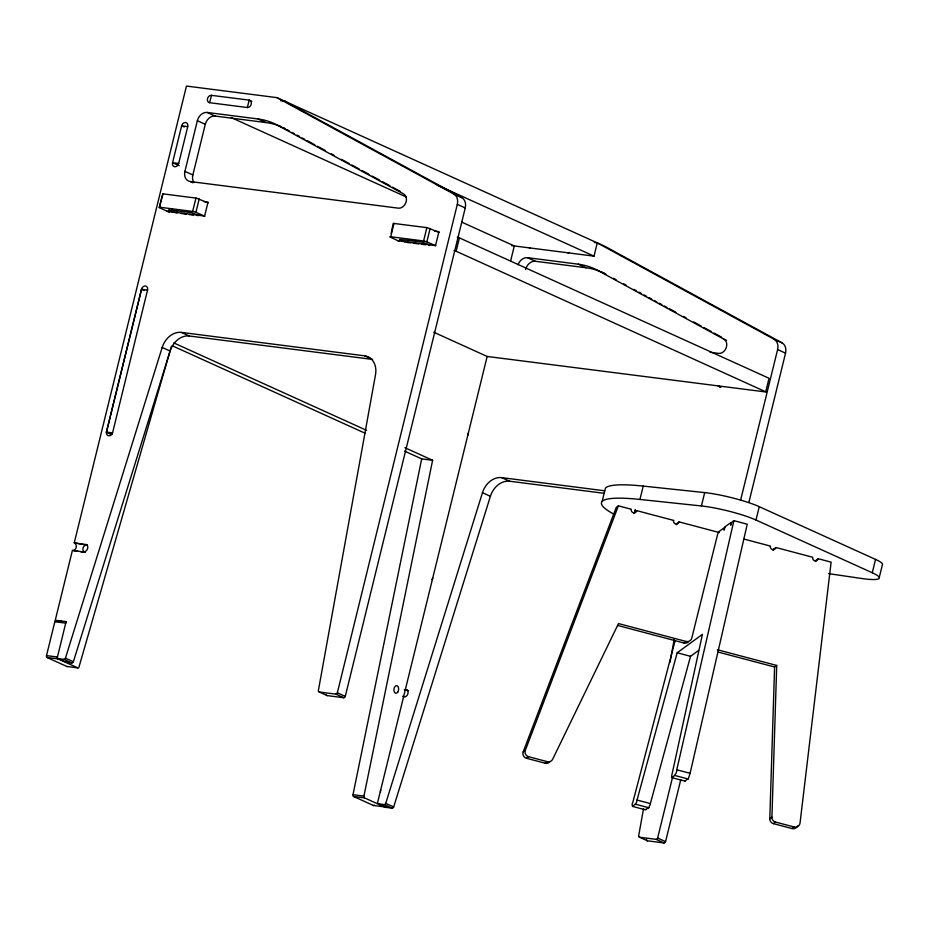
<?xml version="1.0" encoding="UTF-8"?>
<svg xmlns="http://www.w3.org/2000/svg" width="929" height="929" viewBox="0 0 929 929"><rect width="100%" height="100%" fill="white"/><g stroke="black" fill="none" stroke-linecap="round" stroke-linejoin="round"><path stroke-width="1.39" d="M797.57 825.904A4.796 4.703 53.8 0 1 792.077 828.575L773.404 823.628A4.796 4.703 53.8 0 1 769.804 818.786L774.589 666.999L776.714 665.443L771.929 817.241A4.796 4.703 53.8 0 0 775.529 822.072L794.202 827.019A4.796 4.703 53.8 0 0 800.043 823.059L831.118 562.15L818.24 558.735A2.88 2.822 53.8 0 1 814.803 560.768A2.88 2.822 53.8 0 1 812.724 557.272L775.959 547.506L773.729 549.132M643.553 808.694L638.664 835.717A1.533 1.196 -65.6 0 0 639.535 837.226L647.467 840.826L663.991 842.94A1.533 1.196 -65.6 0 0 665.559 841.616L680.771 779.686M670.053 662.203L674.175 639.454M385.047 806.709A1.533 0.929 -82.7 0 1 384.316 806.86L373.388 805.466L353.531 796.467A1.533 0.929 -82.7 0 1 352.997 794.69L421.685 458.88L404.521 451.099M384.316 806.86L364.47 797.86A1.533 0.929 -82.7 0 1 363.936 796.083L432.612 460.285L404.893 447.708M730.972 522.806L730.728 525.245L731.855 522.168L733.898 520.658L747.241 524.2L690.108 773.3L688.366 778.665L684.928 780.941M675.104 640.673L632.986 801.75C629.49 809.391 637.189 804.479 637.039 800.043L677.195 652.773L702.417 634.356L671.981 774.519C669.786 781.707 677.915 772.882 676.765 769.769L733.898 520.658M171.331 346.529L79.023 666.894A1.533 0.929 -82.7 0 1 77.815 667.881L66.876 666.488L47.031 657.488A1.533 0.929 -82.7 0 1 46.508 655.619L54.834 621.722A1.533 0.929 -82.7 0 1 56.077 620.642M80.858 551.768L85.096 552.302A3.832 2.984 -65.6 0 1 82.983 548.238A3.832 2.984 -65.6 0 1 86.908 544.94L74.25 542.873L186.462 86.06L276.935 97.638L605.139 246.452L782.067 342.871A10.382 8.094 -65.6 0 1 785.539 353.171L748.89 502.38M75.621 543.5L75.47 544.139A3.611 2.822 -65.6 0 1 76.19 547.355A3.611 2.822 -65.6 0 1 73.972 550.212L73.809 550.862L78.048 551.408M169.635 212.416L159.265 207.608L162.215 195.589M159.265 207.608L163.063 193.871L196.483 198.156L208.142 202.894M106.44 432.055L141.498 289.302A3.821 2.984 -65.6 0 1 145.412 286.004A3.821 2.984 -65.6 0 1 147.525 290.069L112.56 432.868A3.844 2.996 -65.6 0 1 108.635 435.736A3.844 2.996 -65.6 0 1 106.44 432.055L111.724 434.447M111.666 434.447L106.452 432.09L141.522 289.337L147.63 290.115M77.815 667.881L57.958 658.882A1.533 0.929 -82.7 0 1 57.447 657.012L66.087 621.617L55.252 620.235L72.45 550.247L85.096 552.302M178.682 163.458L187.739 126.623A3.832 2.984 -65.6 0 0 185.556 122.535A3.832 2.984 -65.6 0 0 181.631 125.833L172.573 162.68A3.832 2.984 -65.6 0 0 174.698 166.721A3.832 2.984 -65.6 0 0 178.612 163.434L172.573 162.68L179.204 165.652M173.282 212.149L171.784 211.603L172.434 208.932M192.849 182.734L190.201 181.538A9.592 7.478 -65.6 0 1 184.917 171.366L197.366 120.7A9.592 7.478 -65.6 0 1 207.167 112.455L257.995 118.958A90.612 70.639 -65.6 0 1 277.643 125.287L284.251 128.283M177.636 210.314L176.986 212.985L174.211 212.416M251.794 101.296L249.088 100.158A3.832 2.984 -65.6 0 1 251.19 104.222A3.832 2.984 -65.6 0 1 247.277 107.52L209.617 102.701L211.51 95.292M194.01 182.641A9.592 7.478 -65.6 0 1 192.849 174.954L205.297 124.3A9.592 7.478 -65.6 0 1 215.098 116.055L265.926 122.558A90.612 70.639 -65.6 0 1 280.93 126.623M159.776 207.225L192.663 211.429L195.949 198.074M204.856 216.248L195.914 212.288L199.201 198.934M247.335 107.567L249.169 100.1L211.429 95.35A3.832 2.984 -65.6 0 0 207.504 98.637A3.832 2.984 -65.6 0 0 209.617 102.701M391.179 233.133L393.234 223.366L427.41 227.698L439.069 232.436M399.261 241.354L389.762 236.86L390.714 236.756L393.989 223.401M407.053 242.388L407.912 242.527L408.574 239.856M390.714 236.756L423.601 240.971L426.875 227.617M435.794 245.79L426.852 241.83L430.127 228.476M57.401 656.989A1.533 1.196 -65.6 0 0 58.237 658.615L63.915 659.346A1.533 1.196 -65.6 0 0 65.448 658.138L162.18 347.469A19.172 14.945 -65.6 0 1 181.399 332.396L364.644 355.83A19.172 14.945 -65.6 0 1 375.502 374.759L318.38 690.491A1.533 1.196 -65.6 0 0 319.251 692L335.775 694.114A1.533 1.196 -65.6 0 0 337.343 692.802L457.323 204.345A10.382 8.094 -65.6 0 0 453.851 194.056L276.935 97.638M319.251 692L327.182 695.6L343.707 697.714A1.533 1.196 -65.6 0 0 345.274 696.39L465.255 207.945A10.382 8.094 -65.6 0 0 461.783 197.645L284.855 101.226M433.785 332.245L487.168 356.457L766.17 392.015L456.139 251.248L459.414 237.894L457.289 237.243M487.156 356.492L377.685 802.215A1.533 1.196 -65.6 0 0 378.521 803.84L386.452 807.44L392.131 808.16A1.533 1.196 -65.6 0 0 393.664 806.953L490.396 496.295A19.172 14.945 -65.6 0 1 509.615 481.222L604.094 493.299M510.636 260.933L514.306 245.953L461.597 222.054M511.577 245.604L594.014 256.149L597.289 242.794L594.339 242.492M602.143 501.451L605.429 488.097A115.033 16.803 13.8 0 1 643.228 486.088L704.693 492.602A38.344 5.597 13.8 0 1 759.26 506.677L875.559 559.409A38.344 5.597 13.8 0 1 882.55 564.042L879.275 577.397M635.181 509.905L634.6 512.297A2.88 2.822 53.8 0 1 633.95 513.54M613.535 513.992A115.033 16.803 13.8 0 1 639.942 499.442L643.228 486.088M639.942 499.442L701.407 505.957L704.693 492.602M765.763 391.643L769.038 378.289L459.414 237.894M639.535 837.226L656.071 839.34A1.533 1.196 -65.6 0 0 657.639 838.028L672.503 777.492M740.61 500.197L777.608 349.571A10.382 8.094 -65.6 0 0 774.136 339.282L597.219 242.864M875.559 559.409L872.273 572.763L755.985 520.031L759.26 506.677M645.574 809.496L648.767 807.742L650.079 804.595L690.537 656.315L698.562 650.451M725.108 527.091L723.981 530.18L724.225 527.73L718.791 531.702L717.594 534.442L691.78 638.095A4.796 4.703 53.8 0 1 686.055 641.451L683.93 642.996L617.75 625.484M58.237 658.615L66.168 662.214L71.835 662.934A1.533 1.196 -65.6 0 0 73.379 661.727L170.112 351.069A19.172 14.945 -65.6 0 1 189.33 335.996L372.564 359.43L364.644 355.83M378.521 803.84L384.2 804.572A1.533 1.196 -65.6 0 0 385.732 803.364L482.465 492.695A19.172 14.945 -65.6 0 1 501.683 477.622L604.756 490.802M635.39 509.893L634.658 512.251L636.829 510.671L673.63 520.414M549.991 761.652A4.796 4.703 53.8 0 1 545.16 763.208L526.488 758.261A4.796 4.703 53.8 0 1 523.19 751.886L616.264 507.385L618.389 505.829L631.267 509.243A2.88 2.822 53.8 0 0 633.346 512.727A2.88 2.822 53.8 0 0 636.783 510.695M523.19 751.886L525.315 750.33L618.389 505.829M719.22 532.526L679.099 521.901L676.974 523.457A2.88 2.822 53.8 0 1 676.266 524.734M724.783 527.01L730.647 522.725M526.488 758.261L528.613 756.705L547.286 761.652A4.796 4.703 53.8 0 0 552.685 759.202L618.493 623.568L686.055 641.451M818.24 558.735L816.115 560.292A2.88 2.822 53.8 0 1 815.407 561.569M545.16 763.208L547.286 761.652M769.804 818.786L771.929 817.241M773.404 823.628L775.529 822.072M792.077 828.575L794.202 827.019M428.977 245.186L429.79 244.966L422.3 242.167L399.586 239.438L405.137 241.958M163.063 193.871L162.54 194.254M197.343 215.586L198.864 215.423L191.362 212.625L168.66 209.908L171.784 211.603M280.546 100.68L284.936 101.168M187.739 126.623L181.619 125.833L184.279 127.029M190.201 181.538L398.367 208.166A7.664 5.98 -65.6 0 0 405.88 202.627A7.664 5.98 -65.6 0 0 403.65 193.964L277.643 125.287M203.823 201.605L208.015 202.15L204.589 216.051L166.883 211.231M434.749 231.147L438.941 231.681L435.527 245.593L397.821 240.762M518.01 264.742A9.592 7.478 -65.6 0 1 527.451 257.681L578.279 264.184A90.612 70.639 -65.6 0 1 597.928 270.513L605.859 274.113M181.05 213.507L186.485 214.204M189.202 214.541L193.267 215.063M407.912 242.527L410.63 242.864M413.347 243.212L418.77 243.909M421.487 244.257L425.563 244.78M527.451 257.681L535.383 261.281L586.211 267.784A90.612 70.639 -65.6 0 1 599.623 271.198M710.046 352.288L718.651 353.392A7.664 5.98 -65.6 0 0 726.176 347.852A7.664 5.98 -65.6 0 0 723.935 339.19L597.928 270.513M421.685 458.88L432.612 460.285M106.452 432.09L112.56 432.868M74.25 542.873L86.908 544.94M57.447 620.816L61.546 621.35M59.189 621.617L61.929 621.966M54.834 621.722L65.773 623.127A1.533 0.929 -82.7 0 1 66.528 622.047M46.508 655.619L57.447 657.012M47.031 657.488L57.958 658.882M352.997 794.69L363.936 796.083M353.531 796.467L364.47 797.86M828.529 573.623L861.276 578.442A38.344 5.597 13.8 0 0 872.273 572.763M423.601 240.971L426.852 241.83M192.663 211.429L195.914 212.288M454.002 250.598L456.139 251.248M744.117 539.11L770.396 546.066A2.88 2.822 53.8 0 0 772.487 549.562A2.88 2.822 53.8 0 0 775.924 547.529M717.432 649.754L776.714 665.443M718.059 652.042L774.589 666.999M677.195 652.773L690.537 656.315M676.765 769.769L690.108 773.3M674.768 775.46L688.11 778.99M671.795 777.643L685.137 781.173M637.039 800.043L650.37 803.573M635.424 804.212L648.767 807.742M632.452 806.384L645.783 809.914M437.176 185.034L594.014 256.149M453.851 194.056L461.783 197.645M774.136 339.282L782.067 342.871M457.323 204.345L465.255 207.945M777.608 349.571L785.539 353.171M257.995 118.958L265.926 122.558M578.279 264.184L586.211 267.784M723.935 339.19L726.583 340.386M230.949 117.472L406.24 196.96M207.167 112.455L215.098 116.055M197.366 120.7L205.297 124.3M184.917 171.366L192.849 174.954M141.498 289.302L144.146 290.498M181.399 332.396L189.33 335.996M501.683 477.622L509.615 481.222M173.862 342.952L366.607 430.348M172.167 345.739L364.911 433.146M162.18 347.469L170.112 351.069M482.465 492.695L490.396 496.295M405.822 689.539L408.446 690.735M337.343 692.802L345.274 696.39M657.639 838.028L665.559 841.616M335.775 694.114L343.707 697.714M656.071 839.34L663.991 842.94M65.448 658.138L73.379 661.727M385.732 803.364L393.664 806.953M63.915 659.346L71.835 662.934M384.2 804.572L392.131 808.16M613.5 278.27L616.043 279.664M623.684 283.821L626.227 285.215M633.857 289.372L636.411 290.754M638.955 292.147L641.498 293.529M644.041 294.923L646.596 296.305M649.139 297.698L651.682 299.08M654.225 300.473L656.768 301.855M659.323 303.249L661.866 304.631M664.409 306.024L666.952 307.406M669.495 308.788L675.859 312.26M683.5 316.429L686.043 317.811M693.684 321.968L701.325 326.137M703.868 327.519L711.509 331.688M714.053 333.07L721.682 337.227M286.852 129.584L289.395 130.966M291.938 132.359L294.481 133.741M297.025 135.123L299.579 136.517M302.122 137.898L304.666 139.292M307.209 140.674L314.85 144.843M317.393 146.225L325.034 150.393M331.398 153.854L333.941 155.248M341.582 159.405L349.211 163.562M351.766 164.956L359.395 169.113M361.938 170.506L369.579 174.664M372.123 176.057L379.764 180.214M382.307 181.596L389.948 185.765M392.491 187.147L400.132 191.316M647.467 840.826A1.533 1.196 -65.6 0 1 646.596 839.305M404.196 689.841A3.832 2.984 -65.6 0 1 407.936 693.615A3.832 2.984 -65.6 0 1 402.629 696.227M467.856 433.402A3.821 2.984 -65.6 0 1 467.81 435.295M569.187 252.444A3.832 2.984 -65.6 0 1 567.561 252.746M529.902 247.927A3.832 2.984 -65.6 0 1 529.158 247.706M432.74 578.047A3.844 2.996 -65.6 0 1 431.834 579.661M386.452 807.44A1.533 1.196 -65.6 0 1 385.709 806.895M601.214 271.849A90.612 70.639 -65.6 0 1 604.338 273.312M525.582 269.526A9.592 7.478 -65.6 0 1 535.383 261.281M701.407 505.957A38.344 5.597 13.8 0 1 755.985 520.031M679.099 521.901A2.88 2.822 53.8 0 1 675.662 523.933A2.88 2.822 53.8 0 1 673.583 520.437M528.613 756.705A4.796 4.703 53.8 0 1 525.315 750.33M773.799 549.085A2.88 2.822 53.8 0 1 773.091 550.374M688.459 641.776A4.796 4.703 53.8 0 1 683.93 642.996M380.53 791.961A3.832 2.334 -82.7 0 1 380.681 789.975M374.317 805.071A1.533 0.929 -82.7 0 1 373.388 805.466M67.341 666.499A1.533 0.929 -82.7 0 1 66.876 666.488M85.538 544.313A3.832 2.984 -65.6 0 1 87.651 548.389A3.832 2.984 -65.6 0 1 83.726 551.687M66.168 662.214A1.533 1.196 -65.6 0 1 65.611 661.936M327.182 695.6A1.533 1.196 -65.6 0 1 326.276 694.451M284.053 128.086A90.612 70.639 -65.6 0 1 285.575 128.887M720.66 387.126L718.105 385.988L720.741 387.196M397.717 692.163A3.832 2.334 -82.7 0 0 397.182 685.776A3.832 2.334 -82.7 0 0 393.931 690.444A3.832 2.334 -82.7 0 0 397.717 692.163"/></g></svg>
